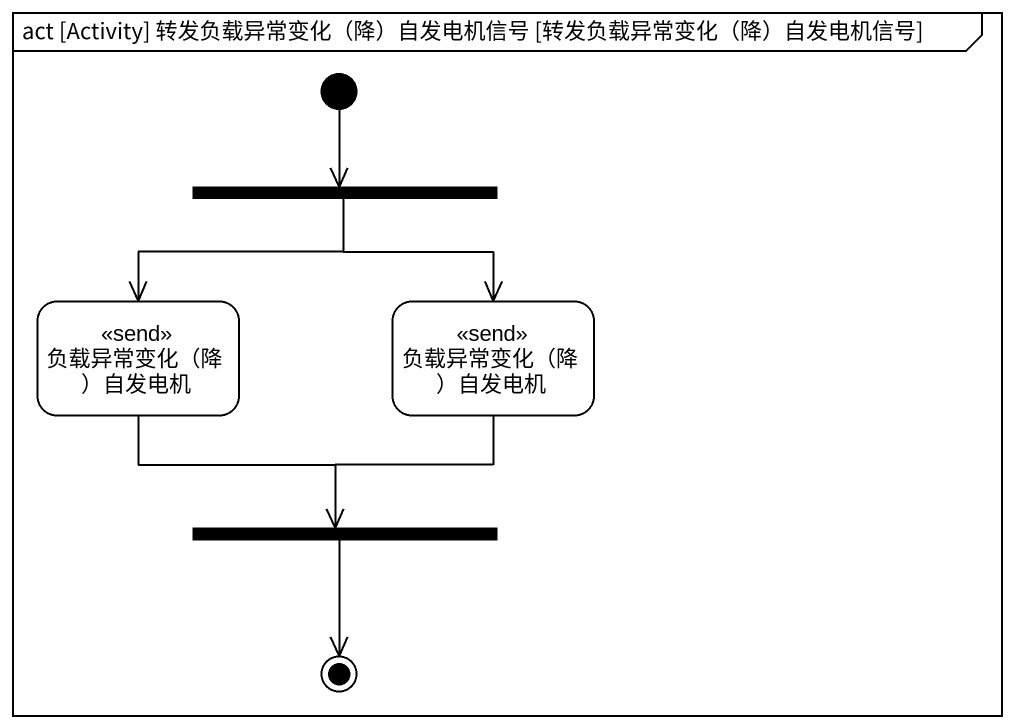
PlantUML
@startuml
mainframe act [Activity] 转发负载异常变化（降）自发电机信号 [转发负载异常变化（降）自发电机信号]
hide empty description
state fork1 <<fork>>
state "负载异常变化（降）自发电机" as 负载异常变化_降_自发电机 <<send>>
state "负载异常变化（降）自发电机" as 负载异常变化_降_自发电机_2 <<send>>
state fork2 <<join>>
[*] --> fork1
fork1 --> 负载异常变化_降_自发电机
fork1 --> 负载异常变化_降_自发电机_2
负载异常变化_降_自发电机 --> fork2
负载异常变化_降_自发电机_2 --> fork2
fork2 --> [*]
@enduml
